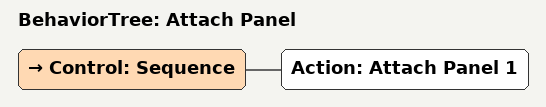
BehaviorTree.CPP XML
<?xml version='1.0' encoding='UTF-8'?>
<root BTCPP_format="4" main_tree_to_execute="Attach Panel">
  <BehaviorTree ID="Attach Panel">
    <Control ID="Sequence">
      <Action ID="Attach Panel 1" />
    </Control>
  </BehaviorTree>
</root>
